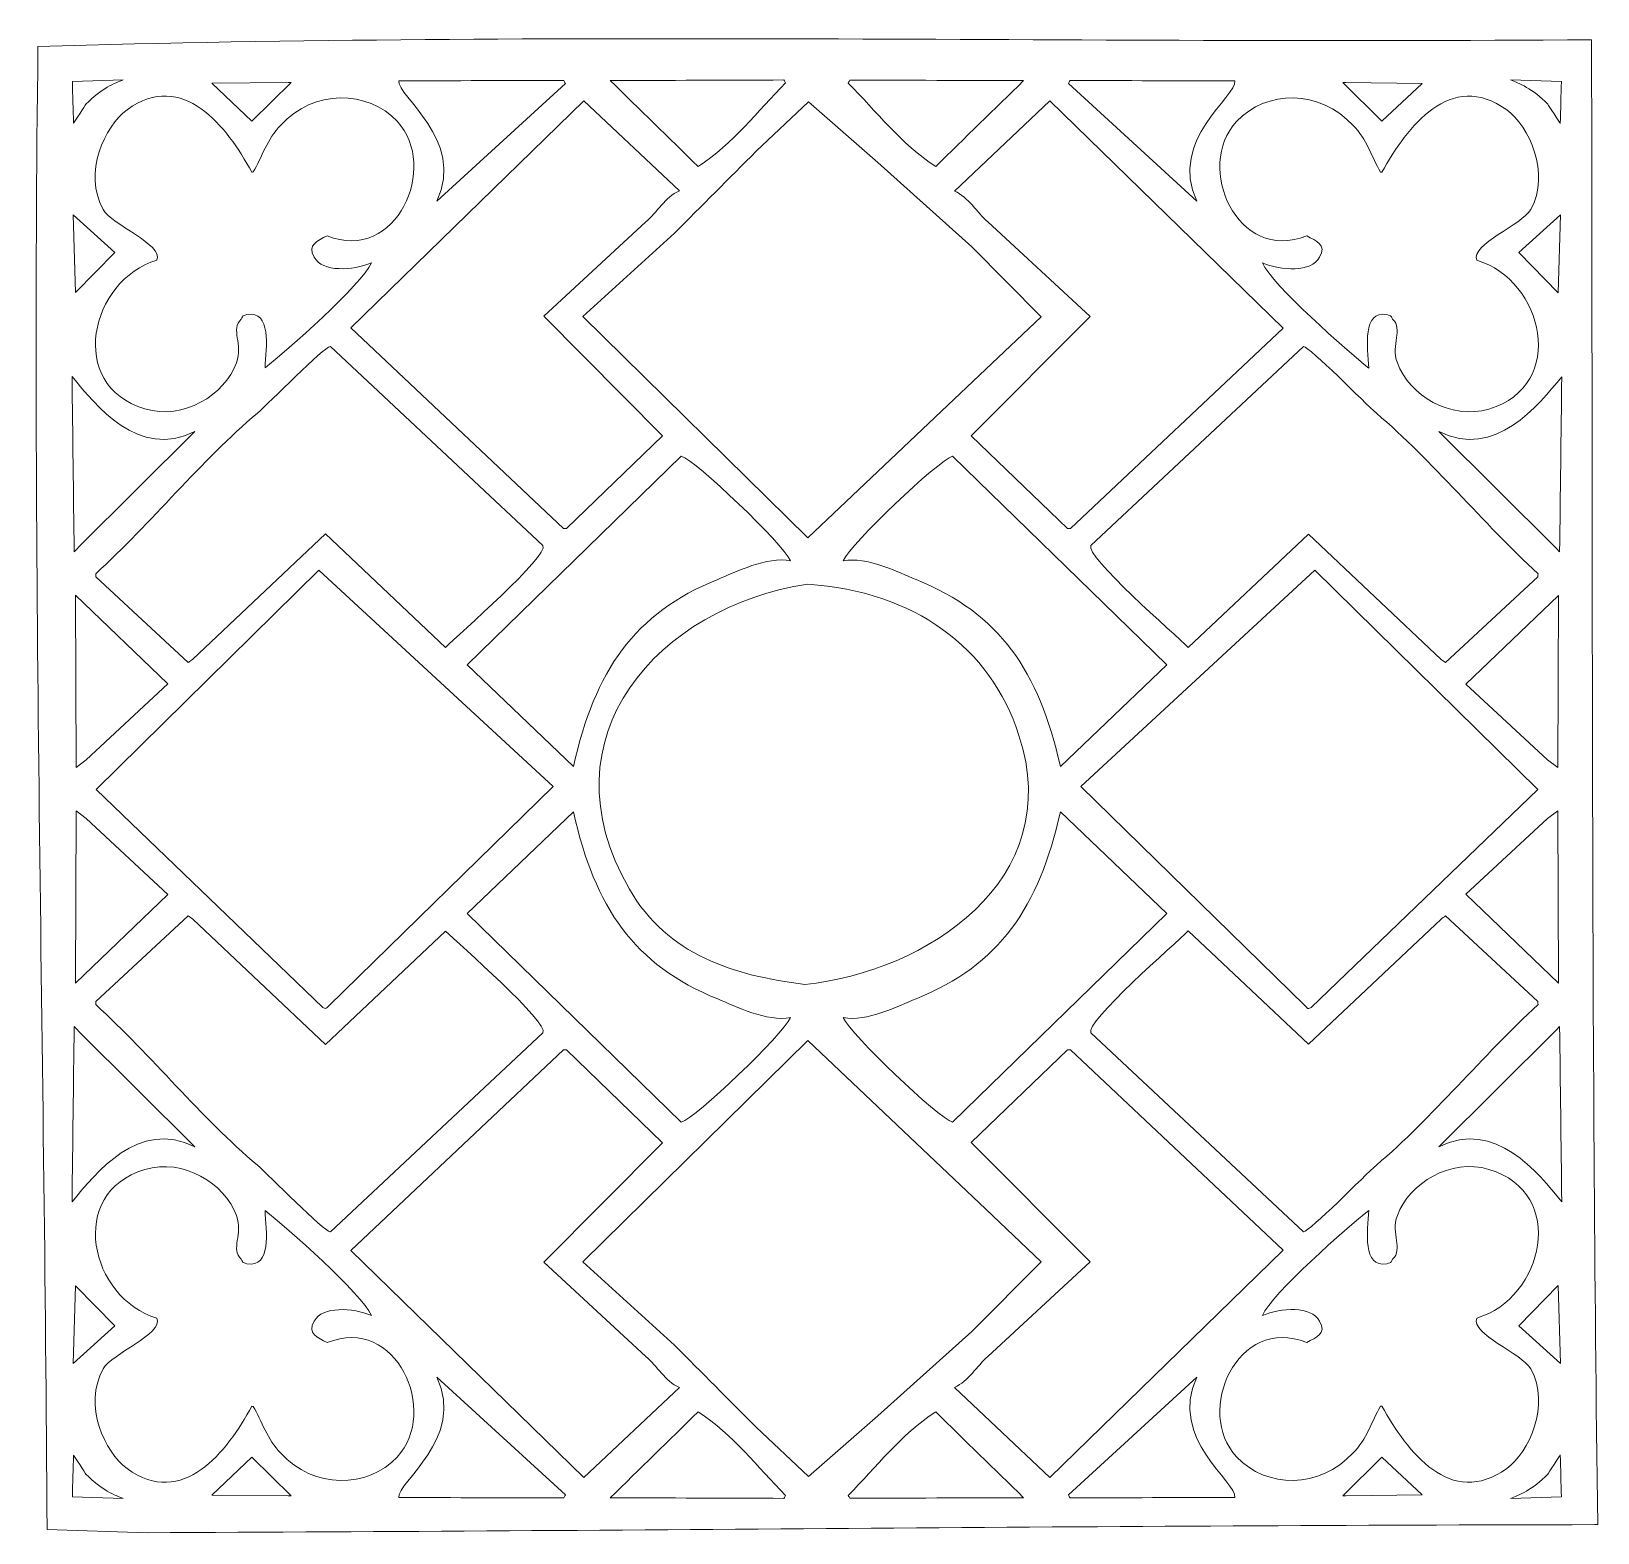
# Model space of a CAD drawing. Header units: centimetres. Extents: x 1.8 to 14.6, y -9.5 to -3.6.
# Drawn here: x 8.48 to 14.64, y -9.5 to -3.6 of the extents above; entities that cross this region are included whole.
import ezdxf

# ---------------------------------------------------------------- set-up
doc = ezdxf.new("R2010")
doc.units = ezdxf.units.CM
doc.header["$MEASUREMENT"] = 0
doc.layers.add('layer 1', color=7, linetype='Continuous')

msp = doc.modelspace()

# ---------------------------------------------------------------- linework, layer by layer
at = {"layer": 'layer 1', "color": 250, "lineweight": 9}
msp.add_open_spline([(14.62054, -3.62831), (14.62512, -5.57467), (14.61866, -7.52169), (14.64467, -9.46806), (14.64467, -9.46806), (14.64467, -9.46806), (14.63289, -9.4684), (14.63289, -9.4684), (14.63289, -9.4684), (12.73763, -9.47069), (10.83758, -9.49344), (8.94071, -9.5), (8.94071, -9.5), (8.94071, -9.5), (8.54548, -9.48803), (8.54548, -9.48803), (8.54548, -9.48803), (8.5349, -7.54424), (8.48352, -5.59976), (8.50975, -3.65451), (8.50975, -3.65451), (10.533, -3.5951), (12.59054, -3.6438), (14.62054, -3.62831)], degree=3, knots=[0, 0, 0, 0, 0.1428571, 0.1428571, 0.1428571, 0.1428571, 0.2857143, 0.2857143, 0.2857143, 0.2857143, 0.4285714, 0.4285714, 0.4285714, 0.4285714, 0.5714286, 0.5714286, 0.5714286, 0.5714286, 0.7142857, 0.7142857, 0.7142857, 0.7142857, 1, 1, 1, 1], dxfattribs=at)
at = {"layer": 'layer 1', "color": 7, "lineweight": 9}
for points, knots in [([(8.86028, -3.90359), (8.77229, -3.96712), (8.68638, -4.15236), (8.7657, -4.29533), (8.7657, -4.29533), (8.80016, -4.35748), (9.0021, -4.43089), (8.97784, -4.49538), (8.97784, -4.49538), (8.71477, -4.57216), (8.61999, -4.98801), (8.93019, -5.08023), (8.93019, -5.08023), (9.08116, -5.12512), (9.24395, -5.026), (9.29026, -4.89875), (9.29026, -4.89875), (9.31728, -4.82449), (9.26641, -4.7674), (9.3088, -4.7273), (9.3088, -4.7273), (9.31964, -4.70914), (9.30972, -4.71773), (9.33183, -4.70893), (9.33183, -4.70893), (9.42841, -4.69275), (9.40807, -4.83544), (9.40283, -4.91902), (9.40283, -4.91902), (9.48607, -4.85384), (9.785, -4.58962), (9.82092, -4.50598), (9.82092, -4.50598), (9.74788, -4.53581), (9.62838, -4.54391), (9.5963, -4.48311), (9.5963, -4.48311), (9.56645, -4.43379), (9.61064, -4.4195), (9.64687, -4.39911), (9.64687, -4.39911), (9.91944, -4.50928), (10.08922, -4.12749), (9.92244, -3.94901), (9.92244, -3.94901), (9.80688, -3.82536), (9.59375, -3.82201), (9.46464, -3.96478), (9.46464, -3.96478), (9.41121, -4.01776), (9.39028, -4.09037), (9.35663, -4.14831), (9.35663, -4.14831), (9.35466, -4.14837), (9.35269, -4.14843), (9.35073, -4.14849), (9.35073, -4.14849), (9.25229, -3.96927), (9.07987, -3.74503), (8.86028, -3.90359)], [0, 0, 0, 0, 0.0625, 0.0625, 0.0625, 0.0625, 0.125, 0.125, 0.125, 0.125, 0.1875, 0.1875, 0.1875, 0.1875, 0.25, 0.25, 0.25, 0.25, 0.3125, 0.3125, 0.3125, 0.3125, 0.375, 0.375, 0.375, 0.375, 0.4375, 0.4375, 0.4375, 0.4375, 0.5, 0.5, 0.5, 0.5, 0.5625, 0.5625, 0.5625, 0.5625, 0.625, 0.625, 0.625, 0.625, 0.6875, 0.6875, 0.6875, 0.6875, 0.75, 0.75, 0.75, 0.75, 0.8125, 0.8125, 0.8125, 0.8125, 0.875, 0.875, 0.875, 0.875, 1, 1, 1, 1]), ([(14.28677, -3.90388), (14.37476, -3.96741), (14.46067, -4.15265), (14.38135, -4.29562), (14.38135, -4.29562), (14.34688, -4.35777), (14.14495, -4.43118), (14.16921, -4.49567), (14.16921, -4.49567), (14.43227, -4.57245), (14.52706, -4.9883), (14.21685, -5.08052), (14.21685, -5.08052), (14.06589, -5.12541), (13.9031, -5.02629), (13.85679, -4.89904), (13.85679, -4.89904), (13.82977, -4.82478), (13.88064, -4.76769), (13.83825, -4.72759), (13.83825, -4.72759), (13.8274, -4.70943), (13.83733, -4.71802), (13.81521, -4.70923), (13.81521, -4.70923), (13.71863, -4.69304), (13.73898, -4.83573), (13.74421, -4.91931), (13.74421, -4.91931), (13.66098, -4.85413), (13.36205, -4.58991), (13.32613, -4.50627), (13.32613, -4.50627), (13.39916, -4.5361), (13.51866, -4.5442), (13.55075, -4.4834), (13.55075, -4.4834), (13.5806, -4.43408), (13.53641, -4.41979), (13.50017, -4.3994), (13.50017, -4.3994), (13.22761, -4.50957), (13.05783, -4.12778), (13.22461, -3.9493), (13.22461, -3.9493), (13.34017, -3.82565), (13.5533, -3.8223), (13.6824, -3.96507), (13.6824, -3.96507), (13.73584, -4.01805), (13.75676, -4.09067), (13.79042, -4.14861), (13.79042, -4.14861), (13.79239, -4.14866), (13.79435, -4.14872), (13.79631, -4.14878), (13.79631, -4.14878), (13.89476, -3.96956), (14.06717, -3.74532), (14.28677, -3.90388)], [0, 0, 0, 0, 0.0625, 0.0625, 0.0625, 0.0625, 0.125, 0.125, 0.125, 0.125, 0.1875, 0.1875, 0.1875, 0.1875, 0.25, 0.25, 0.25, 0.25, 0.3125, 0.3125, 0.3125, 0.3125, 0.375, 0.375, 0.375, 0.375, 0.4375, 0.4375, 0.4375, 0.4375, 0.5, 0.5, 0.5, 0.5, 0.5625, 0.5625, 0.5625, 0.5625, 0.625, 0.625, 0.625, 0.625, 0.6875, 0.6875, 0.6875, 0.6875, 0.75, 0.75, 0.75, 0.75, 0.8125, 0.8125, 0.8125, 0.8125, 0.875, 0.875, 0.875, 0.875, 1, 1, 1, 1]), ([(8.64483, -3.79204), (8.64645, -3.84699), (8.64806, -3.90196), (8.64967, -3.95692), (8.64967, -3.95692), (8.65152, -3.95292), (8.69662, -3.88567), (8.69847, -3.88169), (8.69847, -3.88169), (8.75765, -3.82056), (8.81375, -3.79711), (8.84505, -3.78616), (8.84505, -3.78616), (8.84505, -3.78616), (8.64483, -3.79204), (8.64483, -3.79204)], [0, 0, 0, 0, 0.2, 0.2, 0.2, 0.2, 0.4, 0.4, 0.4, 0.4, 0.6, 0.6, 0.6, 0.6, 1, 1, 1, 1]), ([(9.19315, -3.79951), (9.19315, -3.79951), (9.35075, -3.94811), (9.35075, -3.94811), (9.35075, -3.94811), (9.35075, -3.94811), (9.50541, -3.79624), (9.50541, -3.79624), (9.50541, -3.79624), (9.50541, -3.79624), (9.49362, -3.79658), (9.49362, -3.79658), (9.49362, -3.79658), (9.49362, -3.79658), (9.19315, -3.79951), (9.19315, -3.79951)], [0, 0, 0, 0, 0.2, 0.2, 0.2, 0.2, 0.4, 0.4, 0.4, 0.4, 0.6, 0.6, 0.6, 0.6, 1, 1, 1, 1]), ([(9.92955, -3.78967), (9.91944, -3.84891), (10.19224, -4.02053), (10.07898, -4.26266), (10.07898, -4.26266), (10.07898, -4.26266), (10.58403, -3.79992), (10.58403, -3.79992), (10.58403, -3.79992), (10.58195, -3.79607), (10.57988, -3.79219), (10.5778, -3.78832), (10.5778, -3.78832), (10.36173, -3.78878), (10.14561, -3.78922), (9.92955, -3.78967)], [0, 0, 0, 0, 0.2, 0.2, 0.2, 0.2, 0.4, 0.4, 0.4, 0.4, 0.6, 0.6, 0.6, 0.6, 1, 1, 1, 1]), ([(10.7605, -3.78885), (10.87577, -3.90136), (10.99107, -4.01391), (11.10635, -4.12642), (11.10635, -4.12642), (11.24287, -4.03805), (11.34037, -3.9091), (11.45032, -3.79806), (11.45032, -3.79806), (11.44824, -3.7942), (11.44616, -3.79033), (11.44409, -3.78646), (11.44409, -3.78646), (11.21625, -3.78726), (10.98834, -3.78805), (10.7605, -3.78885)], [0, 0, 0, 0, 0.2, 0.2, 0.2, 0.2, 0.4, 0.4, 0.4, 0.4, 0.6, 0.6, 0.6, 0.6, 1, 1, 1, 1]), ([(12.38654, -3.78914), (12.27127, -3.90165), (12.15597, -4.0142), (12.0407, -4.12671), (12.0407, -4.12671), (11.90417, -4.03834), (11.80667, -3.90939), (11.69673, -3.79835), (11.69673, -3.79835), (11.6988, -3.7945), (11.70088, -3.79062), (11.70296, -3.78675), (11.70296, -3.78675), (11.9308, -3.78755), (12.1587, -3.78834), (12.38654, -3.78914)], [0, 0, 0, 0, 0.2, 0.2, 0.2, 0.2, 0.4, 0.4, 0.4, 0.4, 0.6, 0.6, 0.6, 0.6, 1, 1, 1, 1]), ([(13.21749, -3.78996), (13.2276, -3.8492), (12.95481, -4.02082), (13.06806, -4.26295), (13.06806, -4.26295), (13.06806, -4.26295), (12.56302, -3.80021), (12.56302, -3.80021), (12.56302, -3.80021), (12.56509, -3.79636), (12.56717, -3.79248), (12.56925, -3.78861), (12.56925, -3.78861), (12.78532, -3.78907), (13.00144, -3.78951), (13.21749, -3.78996)], [0, 0, 0, 0, 0.2, 0.2, 0.2, 0.2, 0.4, 0.4, 0.4, 0.4, 0.6, 0.6, 0.6, 0.6, 1, 1, 1, 1]), ([(13.9539, -3.79981), (13.9539, -3.79981), (13.79629, -3.9484), (13.79629, -3.9484), (13.79629, -3.9484), (13.79629, -3.9484), (13.64164, -3.79653), (13.64164, -3.79653), (13.64164, -3.79653), (13.64164, -3.79653), (13.65342, -3.79687), (13.65342, -3.79687), (13.65342, -3.79687), (13.65342, -3.79687), (13.9539, -3.79981), (13.9539, -3.79981)], [0, 0, 0, 0, 0.2, 0.2, 0.2, 0.2, 0.4, 0.4, 0.4, 0.4, 0.6, 0.6, 0.6, 0.6, 1, 1, 1, 1]), ([(14.50221, -3.79233), (14.5006, -3.84729), (14.49899, -3.90225), (14.49737, -3.95721), (14.49737, -3.95721), (14.49553, -3.95321), (14.45042, -3.88596), (14.44858, -3.88198), (14.44858, -3.88198), (14.3894, -3.82085), (14.3333, -3.7974), (14.302, -3.78645), (14.302, -3.78645), (14.302, -3.78645), (14.50221, -3.79233), (14.50221, -3.79233)], [0, 0, 0, 0, 0.2, 0.2, 0.2, 0.2, 0.4, 0.4, 0.4, 0.4, 0.6, 0.6, 0.6, 0.6, 1, 1, 1, 1]), ([(10.65677, -3.86851), (10.65677, -3.86851), (9.74004, -4.76178), (9.74004, -4.76178), (9.74004, -4.76178), (9.74004, -4.76178), (10.5765, -5.55051), (10.5765, -5.55051), (10.5765, -5.55051), (10.58041, -5.5504), (10.58435, -5.55028), (10.58827, -5.55017), (10.58827, -5.55017), (10.58827, -5.55017), (10.96653, -5.18546), (10.96653, -5.18546), (10.96653, -5.18546), (10.96653, -5.18546), (10.49894, -4.71592), (10.49894, -4.71592), (10.49894, -4.71592), (10.49894, -4.71592), (10.90058, -4.34463), (10.90058, -4.34463), (10.90058, -4.34463), (10.94468, -4.30755), (10.97623, -4.24702), (11.03257, -4.22288), (11.03257, -4.22288), (11.03257, -4.22288), (10.65677, -3.86851), (10.65677, -3.86851)], [0, 0, 0, 0, 0.1111111, 0.1111111, 0.1111111, 0.1111111, 0.2222222, 0.2222222, 0.2222222, 0.2222222, 0.3333333, 0.3333333, 0.3333333, 0.3333333, 0.4444444, 0.4444444, 0.4444444, 0.4444444, 0.5555556, 0.5555556, 0.5555556, 0.5555556, 0.6666667, 0.6666667, 0.6666667, 0.6666667, 0.7777778, 0.7777778, 0.7777778, 0.7777778, 1, 1, 1, 1]), ([(11.5409, -3.87202), (11.5409, -3.87202), (11.33444, -4.06667), (11.33444, -4.06667), (11.33444, -4.06667), (11.22759, -4.17392), (11.12071, -4.2812), (11.01385, -4.38845), (11.01385, -4.38845), (11.01385, -4.38845), (10.65222, -4.71731), (10.65222, -4.71731), (10.65222, -4.71731), (10.65222, -4.71731), (11.5382, -5.58711), (11.5382, -5.58711), (11.5382, -5.58711), (11.5382, -5.58711), (12.23775, -4.92417), (12.23775, -4.92417), (12.23775, -4.92417), (12.23775, -4.92417), (12.45564, -4.7174), (12.45564, -4.7174), (12.45564, -4.7174), (12.45564, -4.7174), (12.18236, -4.44253), (12.18236, -4.44253), (12.18236, -4.44253), (12.18236, -4.44253), (11.81314, -4.11155), (11.81314, -4.11155), (11.81314, -4.11155), (11.81314, -4.11155), (11.5409, -3.87202), (11.5409, -3.87202)], [0, 0, 0, 0, 0.1, 0.1, 0.1, 0.1, 0.2, 0.2, 0.2, 0.2, 0.3, 0.3, 0.3, 0.3, 0.4, 0.4, 0.4, 0.4, 0.5, 0.5, 0.5, 0.5, 0.6, 0.6, 0.6, 0.6, 0.7, 0.7, 0.7, 0.7, 0.8, 0.8, 0.8, 0.8, 1, 1, 1, 1]), ([(12.49028, -3.8688), (12.49028, -3.8688), (13.40701, -4.76207), (13.40701, -4.76207), (13.40701, -4.76207), (13.40701, -4.76207), (12.57054, -5.5508), (12.57054, -5.5508), (12.57054, -5.5508), (12.56663, -5.55069), (12.5627, -5.55057), (12.55877, -5.55046), (12.55877, -5.55046), (12.55877, -5.55046), (12.18051, -5.18575), (12.18051, -5.18575), (12.18051, -5.18575), (12.18051, -5.18575), (12.6481, -4.71621), (12.6481, -4.71621), (12.6481, -4.71621), (12.6481, -4.71621), (12.24646, -4.34492), (12.24646, -4.34492), (12.24646, -4.34492), (12.20237, -4.30784), (12.17082, -4.24731), (12.11448, -4.22317), (12.11448, -4.22317), (12.11448, -4.22317), (12.49028, -3.8688), (12.49028, -3.8688)], [0, 0, 0, 0, 0.1111111, 0.1111111, 0.1111111, 0.1111111, 0.2222222, 0.2222222, 0.2222222, 0.2222222, 0.3333333, 0.3333333, 0.3333333, 0.3333333, 0.4444444, 0.4444444, 0.4444444, 0.4444444, 0.5555556, 0.5555556, 0.5555556, 0.5555556, 0.6666667, 0.6666667, 0.6666667, 0.6666667, 0.7777778, 0.7777778, 0.7777778, 0.7777778, 1, 1, 1, 1]), ([(8.64845, -4.31646), (8.64845, -4.31646), (8.65727, -4.62296), (8.65727, -4.62296), (8.65727, -4.62296), (8.65727, -4.62296), (8.81192, -4.46488), (8.81192, -4.46488), (8.81192, -4.46488), (8.81192, -4.46488), (8.64845, -4.31646), (8.64845, -4.31646)], [0, 0, 0, 0, 0.25, 0.25, 0.25, 0.25, 0.5, 0.5, 0.5, 0.5, 1, 1, 1, 1]), ([(14.4986, -4.31675), (14.4986, -4.31675), (14.48978, -4.62325), (14.48978, -4.62325), (14.48978, -4.62325), (14.48978, -4.62325), (14.33512, -4.46517), (14.33512, -4.46517), (14.33512, -4.46517), (14.33512, -4.46517), (14.4986, -4.31675), (14.4986, -4.31675)], [0, 0, 0, 0, 0.25, 0.25, 0.25, 0.25, 0.5, 0.5, 0.5, 0.5, 1, 1, 1, 1]), ([(9.37268, -5.0967), (9.15197, -5.28409), (8.95451, -5.52864), (8.73705, -5.7283), (8.73705, -5.7283), (8.73717, -5.73222), (8.73728, -5.73614), (8.7374, -5.74007), (8.7374, -5.74007), (8.7374, -5.74007), (9.1009, -6.07712), (9.1009, -6.07712), (9.1009, -6.07712), (9.10667, -6.07301), (9.11245, -6.06891), (9.11822, -6.06482), (9.11822, -6.06482), (9.11822, -6.06482), (9.64006, -5.57212), (9.64006, -5.57212), (9.64006, -5.57212), (9.64006, -5.57212), (10.11285, -6.01793), (10.11285, -6.01793), (10.11285, -6.01793), (10.16222, -5.97012), (10.52234, -5.65488), (10.49596, -5.61771), (10.49596, -5.61771), (10.49596, -5.61771), (9.65967, -4.83486), (9.65967, -4.83486), (9.65967, -4.83486), (9.63415, -4.83561), (9.41832, -5.05796), (9.37268, -5.0967)], [0, 0, 0, 0, 0.1, 0.1, 0.1, 0.1, 0.2, 0.2, 0.2, 0.2, 0.3, 0.3, 0.3, 0.3, 0.4, 0.4, 0.4, 0.4, 0.5, 0.5, 0.5, 0.5, 0.6, 0.6, 0.6, 0.6, 0.7, 0.7, 0.7, 0.7, 0.8, 0.8, 0.8, 0.8, 1, 1, 1, 1]), ([(13.77436, -5.09699), (13.99508, -5.28438), (14.19253, -5.52893), (14.40999, -5.72859), (14.40999, -5.72859), (14.40988, -5.73251), (14.40976, -5.73644), (14.40965, -5.74036), (14.40965, -5.74036), (14.40965, -5.74036), (14.04615, -6.07741), (14.04615, -6.07741), (14.04615, -6.07741), (14.04038, -6.0733), (14.0346, -6.0692), (14.02883, -6.06511), (14.02883, -6.06511), (14.02883, -6.06511), (13.50699, -5.57241), (13.50699, -5.57241), (13.50699, -5.57241), (13.50699, -5.57241), (13.03419, -6.01822), (13.03419, -6.01822), (13.03419, -6.01822), (12.98483, -5.97041), (12.62471, -5.65517), (12.65109, -5.618), (12.65109, -5.618), (12.65109, -5.618), (13.48738, -4.83515), (13.48738, -4.83515), (13.48738, -4.83515), (13.51289, -4.8359), (13.72873, -5.05825), (13.77436, -5.09699)], [0, 0, 0, 0, 0.1, 0.1, 0.1, 0.1, 0.2, 0.2, 0.2, 0.2, 0.3, 0.3, 0.3, 0.3, 0.4, 0.4, 0.4, 0.4, 0.5, 0.5, 0.5, 0.5, 0.6, 0.6, 0.6, 0.6, 0.7, 0.7, 0.7, 0.7, 0.8, 0.8, 0.8, 0.8, 1, 1, 1, 1]), ([(8.64357, -4.95309), (8.64639, -5.18283), (8.6492, -5.41265), (8.65201, -5.64239), (8.65201, -5.64239), (8.65774, -5.63633), (8.66345, -5.63026), (8.66916, -5.6242), (8.66916, -5.6242), (8.66916, -5.6242), (9.12728, -5.16874), (9.12728, -5.16874), (9.12728, -5.16874), (8.90443, -5.28021), (8.73794, -5.06622), (8.64357, -4.95309)], [0, 0, 0, 0, 0.2, 0.2, 0.2, 0.2, 0.4, 0.4, 0.4, 0.4, 0.6, 0.6, 0.6, 0.6, 1, 1, 1, 1]), ([(14.50348, -4.95338), (14.50066, -5.18313), (14.49785, -5.41294), (14.49503, -5.64268), (14.49503, -5.64268), (14.48931, -5.63662), (14.48359, -5.63055), (14.47788, -5.62449), (14.47788, -5.62449), (14.47788, -5.62449), (14.01977, -5.16903), (14.01977, -5.16903), (14.01977, -5.16903), (14.24262, -5.2805), (14.4091, -5.06651), (14.50348, -4.95338)], [0, 0, 0, 0, 0.2, 0.2, 0.2, 0.2, 0.4, 0.4, 0.4, 0.4, 0.6, 0.6, 0.6, 0.6, 1, 1, 1, 1]), ([(11.03961, -5.26582), (11.03961, -5.26582), (10.19736, -6.08617), (10.19736, -6.08617), (10.19736, -6.08617), (10.19736, -6.08617), (10.61576, -6.48643), (10.61576, -6.48643), (10.61576, -6.48643), (10.70141, -6.10913), (10.85272, -5.88518), (11.1835, -5.75075), (11.1835, -5.75075), (11.25257, -5.72269), (11.37762, -5.65881), (11.47015, -5.67751), (11.47015, -5.67751), (11.44022, -5.61056), (11.09734, -5.283), (11.03961, -5.26582)], [0, 0, 0, 0, 0.1666667, 0.1666667, 0.1666667, 0.1666667, 0.3333333, 0.3333333, 0.3333333, 0.3333333, 0.5, 0.5, 0.5, 0.5, 0.6666667, 0.6666667, 0.6666667, 0.6666667, 1, 1, 1, 1]), ([(12.10743, -5.26611), (12.10743, -5.26611), (12.94969, -6.08646), (12.94969, -6.08646), (12.94969, -6.08646), (12.94969, -6.08646), (12.53128, -6.48672), (12.53128, -6.48672), (12.53128, -6.48672), (12.44564, -6.10942), (12.29433, -5.88547), (11.96354, -5.75104), (11.96354, -5.75104), (11.89448, -5.72298), (11.76943, -5.6591), (11.6769, -5.6778), (11.6769, -5.6778), (11.70682, -5.61085), (12.04971, -5.28329), (12.10743, -5.26611)], [0, 0, 0, 0, 0.1666667, 0.1666667, 0.1666667, 0.1666667, 0.3333333, 0.3333333, 0.3333333, 0.3333333, 0.5, 0.5, 0.5, 0.5, 0.6666667, 0.6666667, 0.6666667, 0.6666667, 1, 1, 1, 1]), ([(9.61477, -5.71431), (9.61477, -5.71431), (8.7384, -6.57692), (8.7384, -6.57692), (8.7384, -6.57692), (8.7384, -6.57692), (9.62993, -7.43475), (9.62993, -7.43475), (9.62993, -7.43475), (9.64617, -7.44199), (9.64133, -7.43702), (9.65331, -7.42818), (9.65331, -7.42818), (9.65331, -7.42818), (10.53558, -6.56539), (10.53558, -6.56539), (10.53558, -6.56539), (10.53558, -6.56539), (9.61477, -5.71431), (9.61477, -5.71431)], [0, 0, 0, 0, 0.1666667, 0.1666667, 0.1666667, 0.1666667, 0.3333333, 0.3333333, 0.3333333, 0.3333333, 0.5, 0.5, 0.5, 0.5, 0.6666667, 0.6666667, 0.6666667, 0.6666667, 1, 1, 1, 1]), ([(13.53228, -5.7146), (13.53228, -5.7146), (14.40865, -6.57721), (14.40865, -6.57721), (14.40865, -6.57721), (14.40865, -6.57721), (13.51712, -7.43505), (13.51712, -7.43505), (13.51712, -7.43505), (13.50088, -7.44228), (13.50572, -7.43731), (13.49374, -7.42847), (13.49374, -7.42847), (13.49374, -7.42847), (12.61147, -6.56568), (12.61147, -6.56568), (12.61147, -6.56568), (12.61147, -6.56568), (13.53228, -5.7146), (13.53228, -5.7146)], [0, 0, 0, 0, 0.1666667, 0.1666667, 0.1666667, 0.1666667, 0.3333333, 0.3333333, 0.3333333, 0.3333333, 0.5, 0.5, 0.5, 0.5, 0.6666667, 0.6666667, 0.6666667, 0.6666667, 1, 1, 1, 1]), ([(11.53768, -5.76983), (10.95305, -5.85684), (10.48886, -6.36803), (10.8362, -6.96912), (10.8362, -6.96912), (10.98745, -7.23077), (11.24519, -7.30701), (11.52548, -7.34406), (11.52548, -7.34406), (12.00387, -7.2947), (12.55434, -6.93558), (12.36844, -6.36424), (12.36844, -6.36424), (12.25539, -6.01686), (11.95766, -5.79833), (11.53768, -5.76983)], [0, 0, 0, 0, 0.2, 0.2, 0.2, 0.2, 0.4, 0.4, 0.4, 0.4, 0.6, 0.6, 0.6, 0.6, 1, 1, 1, 1]), ([(8.65703, -5.81315), (8.65703, -5.81315), (8.65926, -6.49084), (8.65926, -6.49084), (8.65926, -6.49084), (8.65926, -6.49084), (8.6996, -6.46019), (8.6996, -6.46019), (8.6996, -6.46019), (8.6996, -6.46019), (9.02088, -6.16197), (9.02088, -6.16197), (9.02088, -6.16197), (9.02088, -6.16197), (8.65703, -5.81315), (8.65703, -5.81315)], [0, 0, 0, 0, 0.2, 0.2, 0.2, 0.2, 0.4, 0.4, 0.4, 0.4, 0.6, 0.6, 0.6, 0.6, 1, 1, 1, 1]), ([(14.49002, -5.81344), (14.49002, -5.81344), (14.48779, -6.49113), (14.48779, -6.49113), (14.48779, -6.49113), (14.48779, -6.49113), (14.44744, -6.46048), (14.44744, -6.46048), (14.44744, -6.46048), (14.44744, -6.46048), (14.12616, -6.16226), (14.12616, -6.16226), (14.12616, -6.16226), (14.12616, -6.16226), (14.49002, -5.81344), (14.49002, -5.81344)], [0, 0, 0, 0, 0.2, 0.2, 0.2, 0.2, 0.4, 0.4, 0.4, 0.4, 0.6, 0.6, 0.6, 0.6, 1, 1, 1, 1]), ([(8.65703, -7.33841), (8.65703, -7.33841), (8.65926, -6.66073), (8.65926, -6.66073), (8.65926, -6.66073), (8.65926, -6.66073), (8.6996, -6.69138), (8.6996, -6.69138), (8.6996, -6.69138), (8.6996, -6.69138), (9.02088, -6.98959), (9.02088, -6.98959), (9.02088, -6.98959), (9.02088, -6.98959), (8.65703, -7.33841), (8.65703, -7.33841)], [0, 0, 0, 0, 0.2, 0.2, 0.2, 0.2, 0.4, 0.4, 0.4, 0.4, 0.6, 0.6, 0.6, 0.6, 1, 1, 1, 1]), ([(11.03961, -7.88575), (11.03961, -7.88575), (10.19736, -7.06539), (10.19736, -7.06539), (10.19736, -7.06539), (10.19736, -7.06539), (10.61576, -6.66514), (10.61576, -6.66514), (10.61576, -6.66514), (10.70141, -7.04243), (10.85272, -7.26638), (11.1835, -7.40082), (11.1835, -7.40082), (11.25257, -7.42887), (11.37762, -7.49275), (11.47015, -7.47405), (11.47015, -7.47405), (11.44022, -7.541), (11.09734, -7.86856), (11.03961, -7.88575)], [0, 0, 0, 0, 0.1666667, 0.1666667, 0.1666667, 0.1666667, 0.3333333, 0.3333333, 0.3333333, 0.3333333, 0.5, 0.5, 0.5, 0.5, 0.6666667, 0.6666667, 0.6666667, 0.6666667, 1, 1, 1, 1]), ([(12.10743, -7.88546), (12.10743, -7.88546), (12.94969, -7.0651), (12.94969, -7.0651), (12.94969, -7.0651), (12.94969, -7.0651), (12.53128, -6.66485), (12.53128, -6.66485), (12.53128, -6.66485), (12.44564, -7.04214), (12.29433, -7.26609), (11.96354, -7.40052), (11.96354, -7.40052), (11.89448, -7.42858), (11.76943, -7.49246), (11.6769, -7.47376), (11.6769, -7.47376), (11.70682, -7.54071), (12.04971, -7.86827), (12.10743, -7.88546)], [0, 0, 0, 0, 0.1666667, 0.1666667, 0.1666667, 0.1666667, 0.3333333, 0.3333333, 0.3333333, 0.3333333, 0.5, 0.5, 0.5, 0.5, 0.6666667, 0.6666667, 0.6666667, 0.6666667, 1, 1, 1, 1]), ([(14.49002, -7.33812), (14.49002, -7.33812), (14.48779, -6.66044), (14.48779, -6.66044), (14.48779, -6.66044), (14.48779, -6.66044), (14.44744, -6.69109), (14.44744, -6.69109), (14.44744, -6.69109), (14.44744, -6.69109), (14.12616, -6.9893), (14.12616, -6.9893), (14.12616, -6.9893), (14.12616, -6.9893), (14.49002, -7.33812), (14.49002, -7.33812)], [0, 0, 0, 0, 0.2, 0.2, 0.2, 0.2, 0.4, 0.4, 0.4, 0.4, 0.6, 0.6, 0.6, 0.6, 1, 1, 1, 1]), ([(9.37268, -8.05486), (9.15197, -7.86747), (8.95451, -7.62292), (8.73705, -7.42326), (8.73705, -7.42326), (8.73717, -7.41934), (8.73728, -7.41542), (8.7374, -7.41149), (8.7374, -7.41149), (8.7374, -7.41149), (9.1009, -7.07444), (9.1009, -7.07444), (9.1009, -7.07444), (9.10667, -7.07855), (9.11245, -7.08265), (9.11822, -7.08675), (9.11822, -7.08675), (9.11822, -7.08675), (9.64006, -7.57944), (9.64006, -7.57944), (9.64006, -7.57944), (9.64006, -7.57944), (10.11285, -7.13364), (10.11285, -7.13364), (10.11285, -7.13364), (10.16222, -7.18144), (10.52234, -7.49668), (10.49596, -7.53385), (10.49596, -7.53385), (10.49596, -7.53385), (9.65967, -8.3167), (9.65967, -8.3167), (9.65967, -8.3167), (9.63415, -8.31595), (9.41832, -8.0936), (9.37268, -8.05486)], [0, 0, 0, 0, 0.1, 0.1, 0.1, 0.1, 0.2, 0.2, 0.2, 0.2, 0.3, 0.3, 0.3, 0.3, 0.4, 0.4, 0.4, 0.4, 0.5, 0.5, 0.5, 0.5, 0.6, 0.6, 0.6, 0.6, 0.7, 0.7, 0.7, 0.7, 0.8, 0.8, 0.8, 0.8, 1, 1, 1, 1]), ([(13.77436, -8.05457), (13.99508, -7.86718), (14.19253, -7.62263), (14.40999, -7.42297), (14.40999, -7.42297), (14.40988, -7.41905), (14.40976, -7.41513), (14.40965, -7.4112), (14.40965, -7.4112), (14.40965, -7.4112), (14.04615, -7.07415), (14.04615, -7.07415), (14.04615, -7.07415), (14.04038, -7.07826), (14.0346, -7.08236), (14.02883, -7.08646), (14.02883, -7.08646), (14.02883, -7.08646), (13.50699, -7.57915), (13.50699, -7.57915), (13.50699, -7.57915), (13.50699, -7.57915), (13.03419, -7.13334), (13.03419, -7.13334), (13.03419, -7.13334), (12.98483, -7.18115), (12.62471, -7.49639), (12.65109, -7.53356), (12.65109, -7.53356), (12.65109, -7.53356), (13.48738, -8.31641), (13.48738, -8.31641), (13.48738, -8.31641), (13.51289, -8.31566), (13.72873, -8.09331), (13.77436, -8.05457)], [0, 0, 0, 0, 0.1, 0.1, 0.1, 0.1, 0.2, 0.2, 0.2, 0.2, 0.3, 0.3, 0.3, 0.3, 0.4, 0.4, 0.4, 0.4, 0.5, 0.5, 0.5, 0.5, 0.6, 0.6, 0.6, 0.6, 0.7, 0.7, 0.7, 0.7, 0.8, 0.8, 0.8, 0.8, 1, 1, 1, 1]), ([(8.64357, -8.19847), (8.64639, -7.96873), (8.6492, -7.73892), (8.65201, -7.50917), (8.65201, -7.50917), (8.65774, -7.51523), (8.66345, -7.5213), (8.66916, -7.52736), (8.66916, -7.52736), (8.66916, -7.52736), (9.12728, -7.98282), (9.12728, -7.98282), (9.12728, -7.98282), (8.90443, -7.87136), (8.73794, -8.08535), (8.64357, -8.19847)], [0, 0, 0, 0, 0.2, 0.2, 0.2, 0.2, 0.4, 0.4, 0.4, 0.4, 0.6, 0.6, 0.6, 0.6, 1, 1, 1, 1]), ([(14.50348, -8.19818), (14.50066, -7.96844), (14.49785, -7.73863), (14.49503, -7.50888), (14.49503, -7.50888), (14.48931, -7.51494), (14.48359, -7.52101), (14.47788, -7.52707), (14.47788, -7.52707), (14.47788, -7.52707), (14.01977, -7.98253), (14.01977, -7.98253), (14.01977, -7.98253), (14.24262, -7.87106), (14.4091, -8.08506), (14.50348, -8.19818)], [0, 0, 0, 0, 0.2, 0.2, 0.2, 0.2, 0.4, 0.4, 0.4, 0.4, 0.6, 0.6, 0.6, 0.6, 1, 1, 1, 1]), ([(11.5409, -9.27954), (11.5409, -9.27954), (11.33444, -9.0849), (11.33444, -9.0849), (11.33444, -9.0849), (11.22759, -8.97764), (11.12071, -8.87036), (11.01385, -8.76311), (11.01385, -8.76311), (11.01385, -8.76311), (10.65222, -8.43425), (10.65222, -8.43425), (10.65222, -8.43425), (10.65222, -8.43425), (11.5382, -7.56446), (11.5382, -7.56446), (11.5382, -7.56446), (11.5382, -7.56446), (12.23775, -8.22739), (12.23775, -8.22739), (12.23775, -8.22739), (12.23775, -8.22739), (12.45564, -8.43416), (12.45564, -8.43416), (12.45564, -8.43416), (12.45564, -8.43416), (12.18236, -8.70903), (12.18236, -8.70903), (12.18236, -8.70903), (12.18236, -8.70903), (11.81314, -9.04001), (11.81314, -9.04001), (11.81314, -9.04001), (11.81314, -9.04001), (11.5409, -9.27954), (11.5409, -9.27954)], [0, 0, 0, 0, 0.1, 0.1, 0.1, 0.1, 0.2, 0.2, 0.2, 0.2, 0.3, 0.3, 0.3, 0.3, 0.4, 0.4, 0.4, 0.4, 0.5, 0.5, 0.5, 0.5, 0.6, 0.6, 0.6, 0.6, 0.7, 0.7, 0.7, 0.7, 0.8, 0.8, 0.8, 0.8, 1, 1, 1, 1]), ([(10.65677, -9.28306), (10.65677, -9.28306), (9.74004, -8.38978), (9.74004, -8.38978), (9.74004, -8.38978), (9.74004, -8.38978), (10.5765, -7.60105), (10.5765, -7.60105), (10.5765, -7.60105), (10.58041, -7.60117), (10.58435, -7.60128), (10.58827, -7.6014), (10.58827, -7.6014), (10.58827, -7.6014), (10.96653, -7.9661), (10.96653, -7.9661), (10.96653, -7.9661), (10.96653, -7.9661), (10.49894, -8.43564), (10.49894, -8.43564), (10.49894, -8.43564), (10.49894, -8.43564), (10.90058, -8.80694), (10.90058, -8.80694), (10.90058, -8.80694), (10.94468, -8.84402), (10.97623, -8.90454), (11.03257, -8.92868), (11.03257, -8.92868), (11.03257, -8.92868), (10.65677, -9.28306), (10.65677, -9.28306)], [0, 0, 0, 0, 0.1111111, 0.1111111, 0.1111111, 0.1111111, 0.2222222, 0.2222222, 0.2222222, 0.2222222, 0.3333333, 0.3333333, 0.3333333, 0.3333333, 0.4444444, 0.4444444, 0.4444444, 0.4444444, 0.5555556, 0.5555556, 0.5555556, 0.5555556, 0.6666667, 0.6666667, 0.6666667, 0.6666667, 0.7777778, 0.7777778, 0.7777778, 0.7777778, 1, 1, 1, 1]), ([(12.49028, -9.28277), (12.49028, -9.28277), (13.40701, -8.38949), (13.40701, -8.38949), (13.40701, -8.38949), (13.40701, -8.38949), (12.57054, -7.60076), (12.57054, -7.60076), (12.57054, -7.60076), (12.56663, -7.60087), (12.5627, -7.60099), (12.55877, -7.60111), (12.55877, -7.60111), (12.55877, -7.60111), (12.18051, -7.96581), (12.18051, -7.96581), (12.18051, -7.96581), (12.18051, -7.96581), (12.6481, -8.43535), (12.6481, -8.43535), (12.6481, -8.43535), (12.6481, -8.43535), (12.24646, -8.80665), (12.24646, -8.80665), (12.24646, -8.80665), (12.20237, -8.84373), (12.17082, -8.90425), (12.11448, -8.92839), (12.11448, -8.92839), (12.11448, -8.92839), (12.49028, -9.28277), (12.49028, -9.28277)], [0, 0, 0, 0, 0.1111111, 0.1111111, 0.1111111, 0.1111111, 0.2222222, 0.2222222, 0.2222222, 0.2222222, 0.3333333, 0.3333333, 0.3333333, 0.3333333, 0.4444444, 0.4444444, 0.4444444, 0.4444444, 0.5555556, 0.5555556, 0.5555556, 0.5555556, 0.6666667, 0.6666667, 0.6666667, 0.6666667, 0.7777778, 0.7777778, 0.7777778, 0.7777778, 1, 1, 1, 1]), ([(8.86028, -9.24798), (8.77229, -9.18445), (8.68638, -8.9992), (8.7657, -8.85623), (8.7657, -8.85623), (8.80016, -8.79408), (9.0021, -8.72067), (8.97784, -8.65618), (8.97784, -8.65618), (8.71477, -8.57941), (8.61999, -8.16355), (8.93019, -8.07133), (8.93019, -8.07133), (9.08116, -8.02644), (9.24395, -8.12556), (9.29026, -8.25281), (9.29026, -8.25281), (9.31728, -8.32707), (9.26641, -8.38416), (9.3088, -8.42427), (9.3088, -8.42427), (9.31964, -8.44242), (9.30972, -8.43383), (9.33183, -8.44263), (9.33183, -8.44263), (9.42841, -8.45882), (9.40807, -8.31612), (9.40283, -8.23254), (9.40283, -8.23254), (9.48607, -8.29772), (9.785, -8.56194), (9.82092, -8.64558), (9.82092, -8.64558), (9.74788, -8.61576), (9.62838, -8.60765), (9.5963, -8.66845), (9.5963, -8.66845), (9.56645, -8.71777), (9.61064, -8.73206), (9.64687, -8.75245), (9.64687, -8.75245), (9.91944, -8.64228), (10.08922, -9.02408), (9.92244, -9.20255), (9.92244, -9.20255), (9.80688, -9.32621), (9.59375, -9.32956), (9.46464, -9.18678), (9.46464, -9.18678), (9.41121, -9.13381), (9.39028, -9.06119), (9.35663, -9.00325), (9.35663, -9.00325), (9.35466, -9.00319), (9.35269, -9.00313), (9.35073, -9.00307), (9.35073, -9.00307), (9.25229, -9.18229), (9.07987, -9.40654), (8.86028, -9.24798)], [0, 0, 0, 0, 0.0625, 0.0625, 0.0625, 0.0625, 0.125, 0.125, 0.125, 0.125, 0.1875, 0.1875, 0.1875, 0.1875, 0.25, 0.25, 0.25, 0.25, 0.3125, 0.3125, 0.3125, 0.3125, 0.375, 0.375, 0.375, 0.375, 0.4375, 0.4375, 0.4375, 0.4375, 0.5, 0.5, 0.5, 0.5, 0.5625, 0.5625, 0.5625, 0.5625, 0.625, 0.625, 0.625, 0.625, 0.6875, 0.6875, 0.6875, 0.6875, 0.75, 0.75, 0.75, 0.75, 0.8125, 0.8125, 0.8125, 0.8125, 0.875, 0.875, 0.875, 0.875, 1, 1, 1, 1]), ([(14.28677, -9.24769), (14.37476, -9.18415), (14.46067, -8.99891), (14.38135, -8.85594), (14.38135, -8.85594), (14.34688, -8.79379), (14.14495, -8.72038), (14.16921, -8.65589), (14.16921, -8.65589), (14.43227, -8.57912), (14.52706, -8.16326), (14.21685, -8.07104), (14.21685, -8.07104), (14.06589, -8.02615), (13.9031, -8.12527), (13.85679, -8.25252), (13.85679, -8.25252), (13.82977, -8.32678), (13.88064, -8.38387), (13.83825, -8.42398), (13.83825, -8.42398), (13.8274, -8.44213), (13.83733, -8.43354), (13.81521, -8.44234), (13.81521, -8.44234), (13.71863, -8.45853), (13.73898, -8.31583), (13.74421, -8.23225), (13.74421, -8.23225), (13.66098, -8.29743), (13.36205, -8.56165), (13.32613, -8.64529), (13.32613, -8.64529), (13.39916, -8.61547), (13.51866, -8.60736), (13.55075, -8.66816), (13.55075, -8.66816), (13.5806, -8.71748), (13.53641, -8.73177), (13.50017, -8.75216), (13.50017, -8.75216), (13.22761, -8.64199), (13.05783, -9.02379), (13.22461, -9.20226), (13.22461, -9.20226), (13.34017, -9.32592), (13.5533, -9.32927), (13.6824, -9.18649), (13.6824, -9.18649), (13.73584, -9.13352), (13.75676, -9.0609), (13.79042, -9.00296), (13.79042, -9.00296), (13.79239, -9.0029), (13.79435, -9.00284), (13.79631, -9.00278), (13.79631, -9.00278), (13.89476, -9.182), (14.06717, -9.40625), (14.28677, -9.24769)], [0, 0, 0, 0, 0.0625, 0.0625, 0.0625, 0.0625, 0.125, 0.125, 0.125, 0.125, 0.1875, 0.1875, 0.1875, 0.1875, 0.25, 0.25, 0.25, 0.25, 0.3125, 0.3125, 0.3125, 0.3125, 0.375, 0.375, 0.375, 0.375, 0.4375, 0.4375, 0.4375, 0.4375, 0.5, 0.5, 0.5, 0.5, 0.5625, 0.5625, 0.5625, 0.5625, 0.625, 0.625, 0.625, 0.625, 0.6875, 0.6875, 0.6875, 0.6875, 0.75, 0.75, 0.75, 0.75, 0.8125, 0.8125, 0.8125, 0.8125, 0.875, 0.875, 0.875, 0.875, 1, 1, 1, 1]), ([(8.64845, -8.8351), (8.64845, -8.8351), (8.65727, -8.52861), (8.65727, -8.52861), (8.65727, -8.52861), (8.65727, -8.52861), (8.81192, -8.68668), (8.81192, -8.68668), (8.81192, -8.68668), (8.81192, -8.68668), (8.64845, -8.8351), (8.64845, -8.8351)], [0, 0, 0, 0, 0.25, 0.25, 0.25, 0.25, 0.5, 0.5, 0.5, 0.5, 1, 1, 1, 1]), ([(14.4986, -8.83481), (14.4986, -8.83481), (14.48978, -8.52831), (14.48978, -8.52831), (14.48978, -8.52831), (14.48978, -8.52831), (14.33512, -8.68639), (14.33512, -8.68639), (14.33512, -8.68639), (14.33512, -8.68639), (14.4986, -8.83481), (14.4986, -8.83481)], [0, 0, 0, 0, 0.25, 0.25, 0.25, 0.25, 0.5, 0.5, 0.5, 0.5, 1, 1, 1, 1]), ([(9.92955, -9.36189), (9.91944, -9.30265), (10.19224, -9.13103), (10.07898, -8.8889), (10.07898, -8.8889), (10.07898, -8.8889), (10.58403, -9.35164), (10.58403, -9.35164), (10.58403, -9.35164), (10.58195, -9.3555), (10.57988, -9.35937), (10.5778, -9.36324), (10.5778, -9.36324), (10.36173, -9.36279), (10.14561, -9.36234), (9.92955, -9.36189)], [0, 0, 0, 0, 0.2, 0.2, 0.2, 0.2, 0.4, 0.4, 0.4, 0.4, 0.6, 0.6, 0.6, 0.6, 1, 1, 1, 1]), ([(13.21749, -9.3616), (13.2276, -9.30236), (12.95481, -9.13074), (13.06806, -8.88861), (13.06806, -8.88861), (13.06806, -8.88861), (12.56302, -9.35135), (12.56302, -9.35135), (12.56302, -9.35135), (12.56509, -9.3552), (12.56717, -9.35908), (12.56925, -9.36295), (12.56925, -9.36295), (12.78532, -9.3625), (13.00144, -9.36205), (13.21749, -9.3616)], [0, 0, 0, 0, 0.2, 0.2, 0.2, 0.2, 0.4, 0.4, 0.4, 0.4, 0.6, 0.6, 0.6, 0.6, 1, 1, 1, 1]), ([(10.7605, -9.36272), (10.87577, -9.25021), (10.99107, -9.13766), (11.10635, -9.02515), (11.10635, -9.02515), (11.24287, -9.11351), (11.34037, -9.24246), (11.45032, -9.35351), (11.45032, -9.35351), (11.44824, -9.35736), (11.44616, -9.36124), (11.44409, -9.3651), (11.44409, -9.3651), (11.21625, -9.3643), (10.98834, -9.36351), (10.7605, -9.36272)], [0, 0, 0, 0, 0.2, 0.2, 0.2, 0.2, 0.4, 0.4, 0.4, 0.4, 0.6, 0.6, 0.6, 0.6, 1, 1, 1, 1]), ([(12.38654, -9.36242), (12.27127, -9.24991), (12.15597, -9.13736), (12.0407, -9.02486), (12.0407, -9.02486), (11.90417, -9.11322), (11.80667, -9.24217), (11.69673, -9.35321), (11.69673, -9.35321), (11.6988, -9.35707), (11.70088, -9.36095), (11.70296, -9.36481), (11.70296, -9.36481), (11.9308, -9.36401), (12.1587, -9.36322), (12.38654, -9.36242)], [0, 0, 0, 0, 0.2, 0.2, 0.2, 0.2, 0.4, 0.4, 0.4, 0.4, 0.6, 0.6, 0.6, 0.6, 1, 1, 1, 1]), ([(8.64483, -9.35952), (8.64645, -9.30457), (8.64806, -9.2496), (8.64967, -9.19464), (8.64967, -9.19464), (8.65152, -9.19864), (8.69662, -9.2659), (8.69847, -9.26988), (8.69847, -9.26988), (8.75765, -9.331), (8.81375, -9.35446), (8.84505, -9.3654), (8.84505, -9.3654), (8.84505, -9.3654), (8.64483, -9.35952), (8.64483, -9.35952)], [0, 0, 0, 0, 0.2, 0.2, 0.2, 0.2, 0.4, 0.4, 0.4, 0.4, 0.6, 0.6, 0.6, 0.6, 1, 1, 1, 1]), ([(9.19315, -9.35205), (9.19315, -9.35205), (9.35075, -9.20345), (9.35075, -9.20345), (9.35075, -9.20345), (9.35075, -9.20345), (9.50541, -9.35533), (9.50541, -9.35533), (9.50541, -9.35533), (9.50541, -9.35533), (9.49362, -9.35498), (9.49362, -9.35498), (9.49362, -9.35498), (9.49362, -9.35498), (9.19315, -9.35205), (9.19315, -9.35205)], [0, 0, 0, 0, 0.2, 0.2, 0.2, 0.2, 0.4, 0.4, 0.4, 0.4, 0.6, 0.6, 0.6, 0.6, 1, 1, 1, 1]), ([(13.9539, -9.35176), (13.9539, -9.35176), (13.79629, -9.20316), (13.79629, -9.20316), (13.79629, -9.20316), (13.79629, -9.20316), (13.64164, -9.35504), (13.64164, -9.35504), (13.64164, -9.35504), (13.64164, -9.35504), (13.65342, -9.35469), (13.65342, -9.35469), (13.65342, -9.35469), (13.65342, -9.35469), (13.9539, -9.35176), (13.9539, -9.35176)], [0, 0, 0, 0, 0.2, 0.2, 0.2, 0.2, 0.4, 0.4, 0.4, 0.4, 0.6, 0.6, 0.6, 0.6, 1, 1, 1, 1]), ([(14.50221, -9.35923), (14.5006, -9.30428), (14.49899, -9.24931), (14.49737, -9.19435), (14.49737, -9.19435), (14.49553, -9.19835), (14.45042, -9.26561), (14.44858, -9.26959), (14.44858, -9.26959), (14.3894, -9.33071), (14.3333, -9.35417), (14.302, -9.36511), (14.302, -9.36511), (14.302, -9.36511), (14.50221, -9.35923), (14.50221, -9.35923)], [0, 0, 0, 0, 0.2, 0.2, 0.2, 0.2, 0.4, 0.4, 0.4, 0.4, 0.6, 0.6, 0.6, 0.6, 1, 1, 1, 1])]:
    msp.add_open_spline(points, degree=3, knots=knots, dxfattribs=at)

doc.saveas('drawing.dxf')
